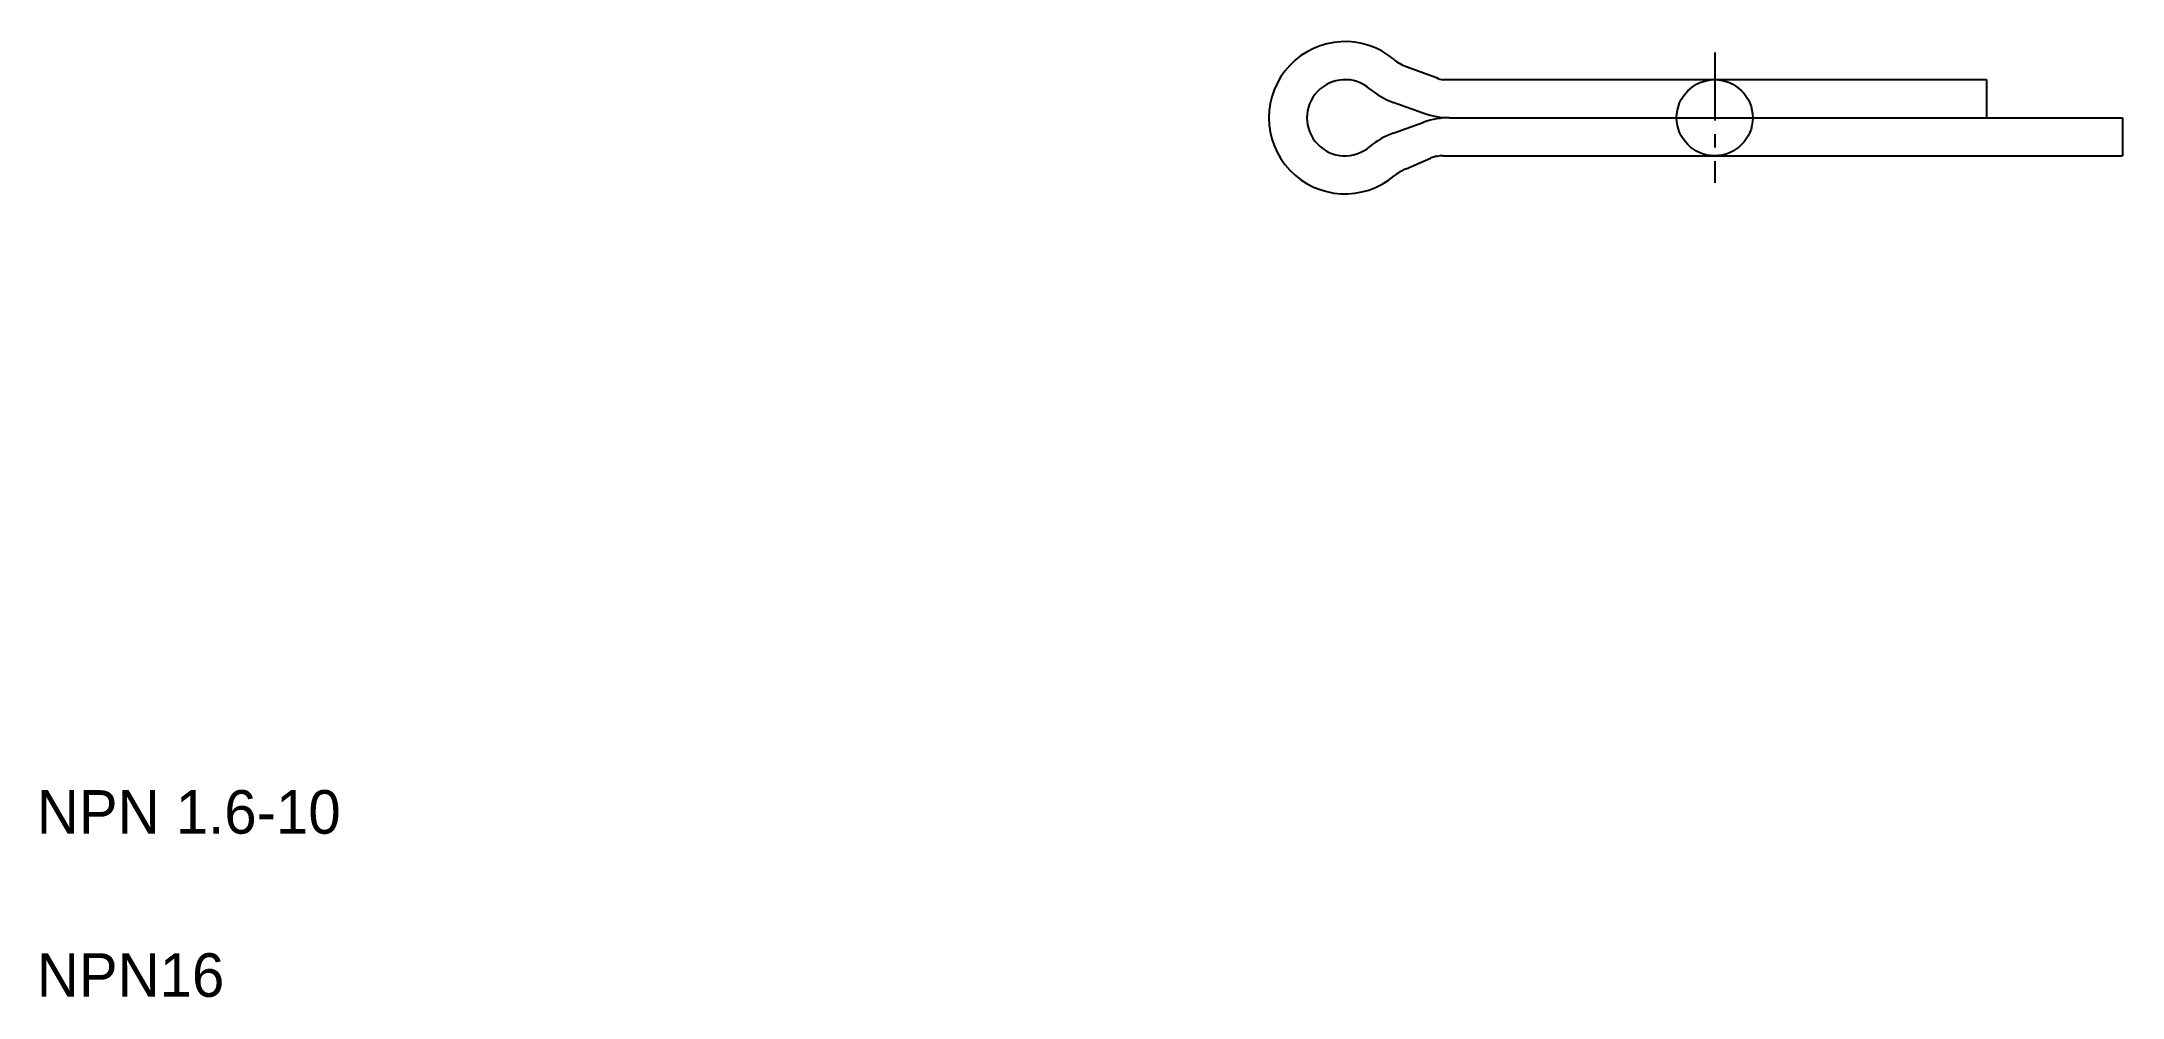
# Model space of a CAD drawing. Extents: x 2.1 to 40.4, y 2 to 19.6.
import ezdxf

# ---------------------------------------------------------------- set-up
doc = ezdxf.new("R2010")
doc.units = 0
doc.linetypes.add('CENTER', pattern=[2, 1.25, -0.25, 0.25, -0.25])
doc.layers.get('0').update_dxf_attribs({"linetype": 'CONTINUOUS'})
doc.layers.add('CENTER', color=1, linetype='CENTER')

msp = doc.modelspace()

# ---------------------------------------------------------------- linework, layer by layer
at = {"color": 7, "linetype": 'CONTINUOUS'}
for p, q in [((27.187, 19.11), (27.75, 18.909)), ((27.865, 18.868), (37.865, 18.868)), ((37.865, 18.868), (37.865, 18.168)), ((26.951, 18.451), (27.514, 18.249)), ((26.951, 17.884), (27.514, 18.086)), ((27.986, 18.168), (40.365, 18.168)), ((40.365, 18.168), (40.365, 17.468)), ((27.187, 17.225), (27.639, 17.427)), ((27.865, 17.468), (40.365, 17.468)), ((30.99, 17.468), (30.99, 17.468)), ((34.115, 17.468), (34.115, 17.468))]:
    msp.add_line(p, q, dxfattribs=at)
at = {"color": 3, "linetype": 'CONTINUOUS'}
msp.add_circle((32.865, 18.168), 0.7, dxfattribs=at)
at = {"color": 7, "linetype": 'CONTINUOUS'}
for centre, radius, start, end in [((26.065, 18.168), 1.4, 49.7003, 310.2996), ((27.423, 19.769), 0.7, 229.7003, 250.3057), ((26.065, 18.168), 0.7, 49.7003, 310.2996), ((27.871, 19.064), 0.197, 232.2018, 269.4712), ((27.423, 19.769), 1.4, 229.7003, 250.3057), ((27.986, 19.568), 1.4, 250.3057, 270), ((27.986, 16.768), 1.4, 90, 109.6943), ((27.423, 16.566), 1.4, 109.6943, 130.2997), ((27.423, 16.566), 0.7, 109.6869, 130.2997), ((27.875, 16.768), 0.7, 90, 109.6943)]:
    msp.add_arc(centre, radius, start, end, dxfattribs=at)
at = {"layer": 'CENTER', "color": 1, "linetype": 'CENTER'}
msp.add_line((32.865, 19.368), (32.865, 16.968), dxfattribs=at)

# ---------------------------------------------------------------- texts
at = {"color": 7, "linetype": 'CONTINUOUS'}
for s, p in [('NPN 1.6-10', (2, 5)), ('NPN16', (2, 2))]:
    msp.add_text(s, height=0.8, dxfattribs=at).set_placement(p)

doc.saveas('drawing.dxf')
